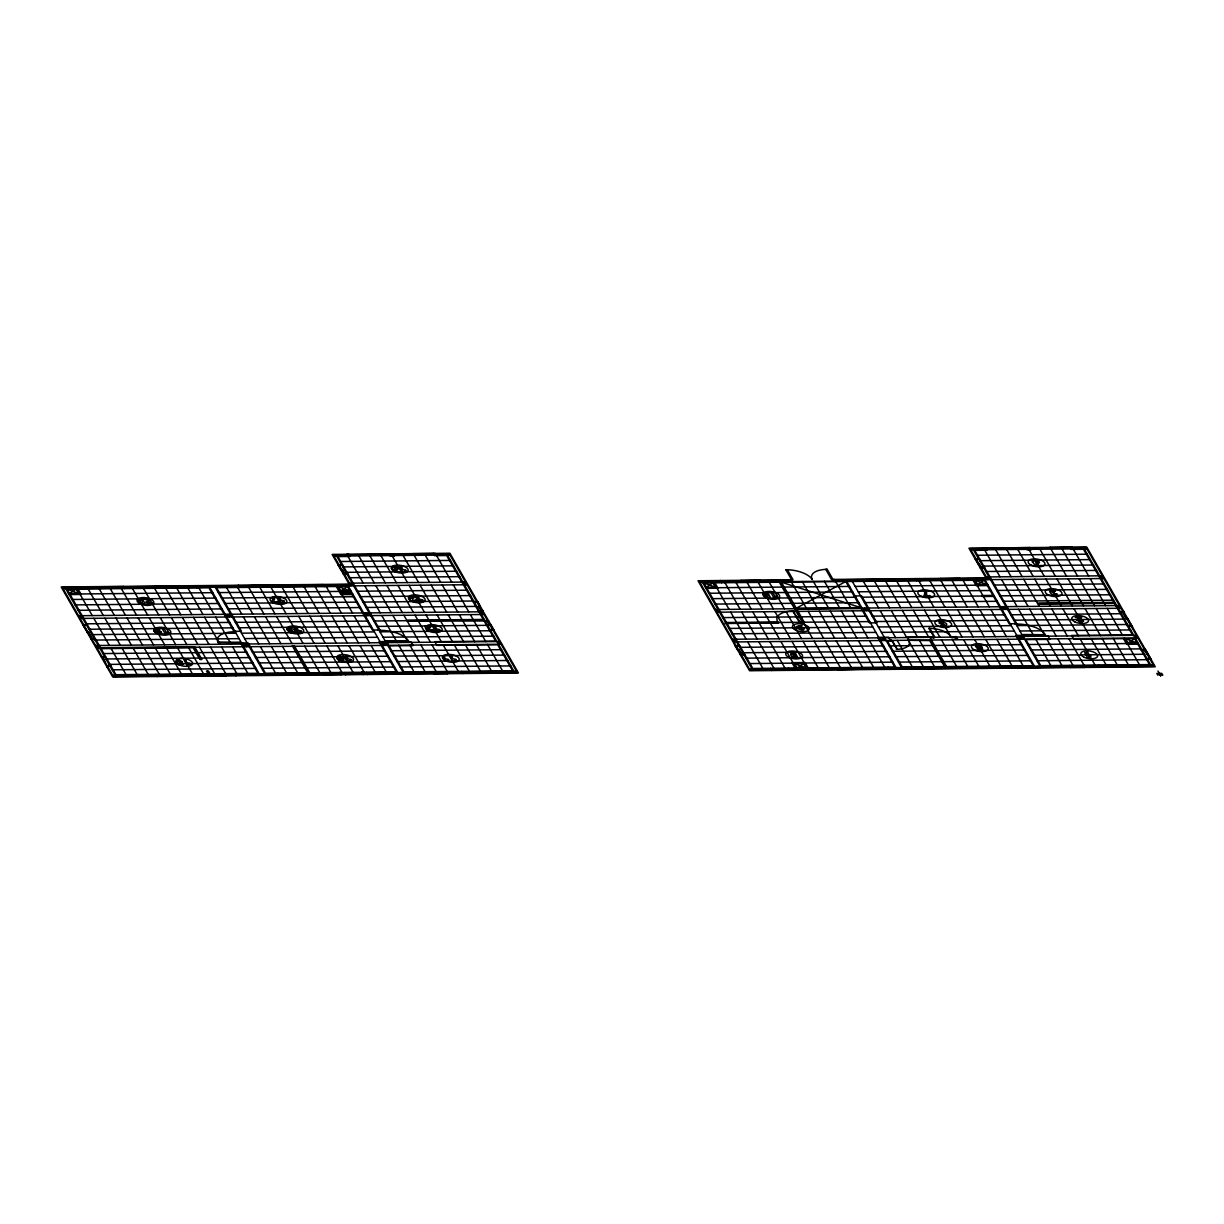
<?xml version="1.0" encoding="UTF-8"?>
<svg xmlns="http://www.w3.org/2000/svg" width="1224" height="1224" viewBox="0 0 1224 1224"><rect width="100%" height="100%" fill="white"/><g stroke="black" fill="none" stroke-linecap="round" stroke-linejoin="round"><path stroke-width="1.5" d="M1159.924 673.598L1160 675.235L1159.786 673.72M1160.138 675.051L1160.275 674.149L1160.582 675.816M404.134 571.577L406.2 570.353C404.654 569.038 402.145 571.118 401.763 566.834L399.911 566.85L402.635 571.593M446.76 660.914L448.81 659.69C447.28 658.374 444.771 660.44 444.388 656.171L442.537 656.186L445.245 660.929M454.272 660.838L456.338 659.614C454.793 658.298 452.283 660.363 451.901 656.095L450.049 656.11L452.773 660.853M395.979 571.669L398.458 568.625L398.014 567.829L391.711 566.926L391.512 568.686L392.705 568.686L394.419 571.684M1036.973 565.396L1039.467 562.351L1039.008 561.556L1032.704 560.653L1033.255 561.617L1032.046 561.617L1035.428 565.412M69.523 593.579L76.056 589.065M340.869 590.917L347.402 586.403L338.344 586.495L349.926 590.825L340.869 590.917L338.053 586.005M712.873 582.838L706.355 587.336L715.413 587.26L712.873 582.838L703.815 582.915L726.475 622.496M803.617 663.53L797.084 668.044L794.56 663.622L803.617 663.53L806.142 667.952L794.56 663.622M977.701 584.689L984.218 580.176L986.758 584.598L977.701 584.689L974.885 579.778M1128.038 643.044L1137.096 642.967L1125.514 638.622L1128.038 643.044L1134.572 638.53L1149.474 664.601L1040.752 665.657L1025.834 639.601L1049.947 639.372L1047.836 635.669L1023.723 635.914M781.065 581.675L796.258 608.221L845.784 581.538L860.701 607.594L781.34 582.165L973.141 580.283M168.759 632.517L165.179 633.757L162.471 629.014L164.322 628.983L166.28 632.41L168.285 631.691M777.546 596.639L773.981 597.878L771.258 593.135L773.109 593.12L775.067 596.532L777.072 595.813M342.414 593.625L350.492 591.819L341.435 591.911L342.414 593.625L351.472 593.533L341.435 591.911M346.729 554.273L435.331 553.401M1072.148 547.174L983.545 548.046M1029.996 547.587L1005.103 547.862L1005.501 548.566M349.284 554.992L369.908 554.778L369.51 554.089M393.593 554.548L414.217 554.35L413.804 553.661M986.116 548.75L1006.74 548.551L1006.342 547.862M1030.409 548.321L1051.034 548.123L1050.636 547.419M349.498 555.359L348.84 555.987M389.523 554.962L390.869 555.574M393.791 554.931L393.133 555.543M433.816 554.533L435.178 555.13M986.33 549.132L985.672 549.744M1026.339 548.735L1027.701 549.346M1030.623 548.689L1029.965 549.316M1070.648 548.306L1072.01 548.903M333.999 556.124L450.019 554.992M970.831 549.897L1086.851 548.765M339.721 561.51L450.478 560.424M976.553 555.283L1087.31 554.197M341.588 564.769L340.624 565.274M978.42 558.542L977.441 559.047M338.252 565.289L342.888 565.259M975.084 559.062L979.705 559.016M338.773 565.901L339.584 565.886M975.605 559.659L976.415 559.659M342.827 566.926L453.584 565.84M979.644 560.684L1090.4 559.597M340.762 569.359L342.185 569.344L344.847 574.01M342.521 569.94L341.098 569.956L338.436 565.289M977.93 563.728L979.353 563.713M345.918 572.327L456.674 571.241M982.75 566.1L1093.506 565.014M344.51 573.413L341.833 569.956M343.255 574.025L347.876 573.98M792.892 582.043L785.839 569.741L787.323 569.726L793.106 579.824L698.032 580.757L737.95 650.388L739.388 650.372M834.232 581.645L827.194 569.328L825.71 569.344L831.494 579.442L985.978 577.942L968.949 548.184L985.687 548.015L986.957 550.234L974.748 550.356L1016.945 624.072A23.195 10.389 8.4 0 1 1045.311 634.721L1022.912 634.506L1023.922 636.281M980.072 567.798L984.708 567.752M347.157 574.484L345.612 573.995M983.974 568.242L982.444 567.768M349.008 577.743L459.765 576.657M985.84 571.501L1096.597 570.43M349.483 583.175L465.502 582.043M986.299 576.948L1102.319 575.8M103.091 586.969L85.129 587.489M104.224 586.786L122.385 586.602M175.078 586.265L157.116 586.786M194.371 585.898L155.876 586.801M258.142 585.454L240.179 585.975M259.274 585.271L277.435 585.087M302.45 585.026L284.473 585.531M303.583 584.827L321.744 584.659M350.217 584.46L352.849 584.429M463.605 583.343L466.237 583.328M739.923 580.742L721.946 581.262M741.056 580.543L759.217 580.375M894.974 579.227L877.011 579.732M896.106 579.029L914.267 578.86M939.282 578.784L921.305 579.304M940.399 578.6L958.56 578.417M987.034 578.233L989.681 578.202M1103.053 577.085L1100.422 577.116L1103.13 577.223M352.925 584.567L211.844 585.944L212.578 587.229L350.752 585.883L350.018 584.598M463.682 583.481L466.313 583.45M790.398 580.283L699.164 581.171L750.159 670.293L1154.14 666.346L1086.116 547.48L970.096 548.612L987.86 579.641L1103.864 578.508M834.691 579.855L989.757 578.34M83.89 587.505L104.514 587.306L104.117 586.602M238.94 585.99L259.565 585.776L259.167 585.087M283.249 585.546L303.873 585.347L303.476 584.644M720.722 581.262L741.346 581.063L740.948 580.375M875.772 579.748L896.396 579.549L895.999 578.845M920.081 579.319L940.705 579.12L940.307 578.417M84.104 587.872L83.446 588.499M124.129 587.474L125.491 588.086M156.091 587.168L155.433 587.795M196.115 586.77L197.477 587.382M239.154 586.357L238.496 586.985M279.179 585.959L280.541 586.571M283.463 585.929L282.805 586.541M323.473 585.531L324.834 586.128M720.936 581.645L720.278 582.257M760.946 581.247L762.307 581.859M790.781 580.956L790.123 581.584M835.089 580.528L836.436 581.125M875.986 580.13L875.328 580.742M916.011 579.732L917.357 580.329M920.295 579.686L919.622 580.314M960.304 579.304L961.666 579.901M63.067 588.698L212.318 587.229L211.584 585.944L62.332 587.413L113.342 676.52L517.308 672.573L449.284 553.707L333.265 554.839L351.028 585.883L467.048 584.735M699.899 582.456L987.584 579.641L986.85 578.355M242.582 642.967L217.948 642.386L240.088 642.172L257.927 673.322L210.1 673.797L208.554 671.089L206.535 671.104L208.08 673.812L115.959 674.715L66.999 589.157L208.952 587.765L234.121 631.737L235.926 631.355M336.325 586.51L216.51 587.688L241.465 631.293L233.906 631.37M779.336 582.18L714.893 582.808L717.998 588.224L706.921 588.331M984.218 580.176L975.161 580.268L986.758 584.598M68.513 593.579L78.581 593.487L75.766 588.576M68.804 594.084L212.777 592.676M218.316 592.615L351.212 591.314M356.75 591.253L467.507 590.182M705.621 587.841L849.609 586.434M855.148 586.388L988.043 585.087M993.582 585.026L1104.339 583.94M69.079 594.573L81.166 594.451L77.785 588.545M341.695 594.13L352.772 594.023M352.038 594.527L340.961 594.635L336.034 586.021M71.895 599.485L215.868 598.077M221.406 598.031L354.317 596.731M359.856 596.669L470.597 595.583M708.727 593.258L852.7 591.85M858.238 591.789L991.134 590.488M996.673 590.442L1107.429 589.356M854.031 595.95L861.589 595.874L877.027 622.848L869.468 622.909L861.268 608.573M74.985 604.901L218.974 603.493M224.512 603.432L357.408 602.132M362.947 602.086L473.703 600.999M711.817 598.658L855.79 597.251M861.329 597.205L994.24 595.904M999.779 595.843L1110.52 594.757M474.009 601.55L475.555 602.024M473.29 602.055L477.911 602.009M477.268 602.621L478.094 602.606M480.068 606.064L478.645 606.079L481.307 610.745M78.091 610.302L222.064 608.894M227.603 608.848L360.499 607.548M366.037 607.486L476.794 606.4M714.908 604.075L858.896 602.667M864.435 602.606L997.331 601.305M1002.869 601.259L1113.626 600.173M478.982 606.691L480.42 606.676L477.743 602.009M1038.656 603.631L1115.171 602.881M478.278 610.776L482.914 610.73M479.578 611.266L480.542 610.761M796.258 608.221L861.711 607.578M78.55 615.733L227.786 614.28L229.347 616.988L80.096 618.441M482.531 611.786L366.512 612.918L368.057 615.626L484.077 614.494M715.382 609.506L864.618 608.053L866.164 610.745L716.927 612.214M1119.348 605.559L1003.328 606.691L1004.873 609.399L1120.893 608.267M862.262 608.573L796.824 609.2L804.566 622.725L800.358 622.771L792.907 610.975L799.104 621.792L802.73 621.761M79.285 617.034L81.916 617.003M225.889 615.596L228.536 615.565L225.966 615.718M228.796 615.565L231.428 615.534M367.246 614.203L369.877 614.188M716.116 610.791L718.748 610.776M862.721 609.353L865.353 609.338M865.628 609.338L868.26 609.307M1001.171 608.007L1003.802 607.976M1004.062 607.976L1006.694 607.946M1117.451 606.875L1120.082 606.844M79.361 617.156L81.993 617.126M228.873 615.703L231.504 615.672M367.322 614.341L369.954 614.31M716.193 610.929L718.825 610.898M862.798 609.491L865.429 609.46M865.705 609.46L868.336 609.445M1001.232 608.144L1003.879 608.114M1004.139 608.114L1006.771 608.083M1117.527 606.997L1120.159 606.966M1123.326 610.96L1132.613 627.178M1120.128 611.541L1121.674 612.031M1119.409 612.046L1124.03 612L1086.744 547.036L1049.412 547.434L1049.81 548.138M484.245 619.436L407.73 620.186L408.296 621.165L486.387 620.966M85.833 623.827L229.806 622.419M235.345 622.358L368.24 621.058M373.779 621.012L484.536 619.925M722.65 617.6L866.638 616.192M872.161 616.131L1005.072 614.831M1010.611 614.785L1121.368 613.698M86.139 624.378L85.175 624.883M82.804 624.913L87.439 624.867M484.123 620.981L488.758 620.935M84.135 625.495L83.324 625.51L87.225 631.676M489.478 625.02L490.901 625.005L493.578 629.672M725.465 622.511L777.745 622.006A23.195 10.389 8.4 0 1 793.795 610.96M1126.31 618.778L1127.732 618.763L1155.272 666.759L749.532 670.737L740.199 654.442L744.727 654.396M88.924 629.243L232.897 627.836M238.435 627.774L371.346 626.474M376.885 626.413L487.626 625.342M725.756 623.001L869.729 621.593M875.267 621.547L1008.163 620.247M1013.701 620.186L1124.458 619.099M491.252 625.602L489.814 625.617L487.152 620.951M1128.069 619.375L1126.646 619.39L1122.423 612.015M725.021 623.506L778.556 622.985L777.745 622.006M86.858 631.676L88.281 631.661L92.504 639.035M87.195 632.273L88.618 632.257M379.914 629.947L372.356 630.023L347.111 585.913M492.415 629.075L493.226 629.059M1016.731 623.704L1009.188 623.781L993.506 596.409L982.428 596.516L981.862 595.522L992.939 595.415L987.324 585.592L976.247 585.699L972.866 579.793M388.436 644.849L386.08 640.733L408.479 640.948A23.195 10.389 8.4 0 0 380.144 630.345L377.895 629.962M1016.945 624.072L1014.711 623.735M489.126 629.702L493.746 629.656M490.411 630.192L491.39 629.687M92.014 634.644L236.002 633.236M241.541 633.191L374.437 631.89M379.976 631.829L490.732 630.743M728.846 628.417L872.819 627.009M878.358 626.948L1011.269 625.648M1016.807 625.602L1127.549 624.515M1130.792 625.541L1131.603 625.541M1127.488 626.183L1132.124 626.137M946.886 667.08L930.148 637.811L934.478 637.781L928.894 628.371L929.781 628.371L934.601 636.786L907.474 637.046L909.585 640.733M1128.788 626.657L1129.752 626.153M90.897 639.05L95.518 639.005M94.799 639.509L93.254 639.02M95.12 640.06L239.093 638.653M244.632 638.591L377.528 637.291M383.066 637.23L493.823 636.159M731.937 633.818L875.925 632.41M881.464 632.364L1014.359 631.064M1019.898 631.003L1130.655 629.916M385.392 641.085L384.535 641.575M385.468 641.208L408.479 640.948M1045.311 634.721L1021.367 635.348M240.562 642.982L248.12 642.906L265.486 673.246L307.76 672.833M386.555 641.56L378.996 641.636L396.362 671.961L384.152 672.083L385.483 674.393M1023.386 635.317L1015.828 635.394L1033.194 665.734L946.611 666.575M386.891 642.141L411.019 641.912L413.131 645.599L389.002 645.828L403.92 671.899L512.657 670.828L497.74 644.773L436.892 645.369L434.78 641.682L495.628 641.085L446.653 555.528L434.443 555.635L433.158 553.386M951.048 637.061L956.204 636.572L957.765 639.28L955.745 639.295L954.751 637.582L951.354 637.612L935.519 610.072M95.579 645.492L244.815 644.023L246.376 646.731L97.124 648.2M499.545 641.544L383.525 642.677L385.086 645.369L501.106 644.237M732.396 639.265L1020.082 636.449L1021.642 639.142L883.468 640.504L881.923 637.796M1136.377 635.302L1020.357 636.434L1021.902 639.142L1137.922 638.01M96.314 646.777L99.022 646.884M242.918 645.339L248.533 645.415M381.368 643.992L386.983 644.069M497.648 642.845L500.356 642.952M733.145 640.55L735.853 640.657M879.75 639.112L885.365 639.188M1018.184 637.75L1023.799 637.826M1134.48 636.618L1137.188 636.725M99.481 647.68L194.631 646.746L201.914 659.476L199.895 659.491L193.162 647.756L100.047 648.659M890.169 639.938L891.164 639.923L897.223 649.317L892.418 640.902L886.314 640.963M909.034 639.754L908.04 639.769L923.722 667.309M733.956 641.957L883.192 640.504L881.647 637.796M908.361 640.32L929.674 640.55L944.867 667.095M1134.572 638.53L1073.723 639.127L1071.612 635.44L1132.46 634.843L1114.437 603.386L1038.931 604.12L1038.365 603.126L1113.886 602.392L1083.485 549.285L1071.275 549.408L1069.99 547.143M734.507 644.681L740.811 655.498M738.454 645.201L737.475 645.706M735.119 645.721L739.74 645.675M735.624 646.318L736.435 646.318M102.847 653.57L246.835 652.163M252.373 652.117L385.269 650.816M390.808 650.755L501.565 649.669M739.678 647.343L883.651 645.935M889.19 645.889L1022.101 644.589M1027.64 644.528L1138.381 643.442M1137.662 643.946L1126.585 644.053L1123.494 638.653M737.613 649.791L739.036 649.776L741.713 654.427M100.781 656.324L101.76 656.309M104.713 656.829L103.749 657.334M102.372 657.349L106.014 657.319M105.953 658.986L249.925 657.579M255.464 657.518L388.375 656.217M393.899 656.171L504.655 655.085M742.769 652.759L886.757 651.352M892.296 651.29L1025.192 649.99M1030.73 649.944L1141.487 648.858M1144.119 648.827L1145.098 648.812L1151.294 659.629L1150.315 659.644M1141.808 649.409L1143.338 649.883M741.361 653.83L738.699 650.372M1141.074 649.913L1144.715 649.868M744.008 654.901L742.463 654.427M105.035 662.016L102.984 657.349M109.043 664.403L253.016 662.98M258.555 662.934L391.466 661.633M397.004 661.572L507.746 660.501M745.875 658.16L889.848 656.753M895.387 656.707L1028.298 655.406M1033.821 655.345L1144.578 654.259M1147.393 654.534L1144.103 649.883M107.36 666.086L111.001 666.04M110.282 666.544L108.737 666.07M106.978 667.141L107.957 667.126M1146.062 658.634L1149.719 658.604M1147.362 659.124L1148.326 658.619M112.134 669.803L256.122 668.396M261.661 668.335L394.556 667.034M400.095 666.988L510.852 665.902M748.966 663.576L892.939 662.169M898.477 662.107L1031.388 660.807M1036.927 660.761L1147.684 659.675M321.575 672.695L323.304 675.005M322.983 673.889L322.249 672.588L340.272 672.512M345.137 673.659L344.403 672.374L362.426 672.297M309.779 672.817L321.988 672.695M944.591 666.606L902.302 667.019L887.385 640.963M112.608 675.235L261.844 673.781L262.579 675.067M516.574 671.288L400.554 672.42L401.288 673.705M749.425 669.008L898.676 667.554L899.411 668.839M1153.406 665.06L1037.386 666.193L1038.12 667.478M156.488 675.434L155.127 674.822M196.513 675.036L197.171 674.409M217.413 674.837L216.051 674.225M235.268 674.654L235.926 674.026M278.322 674.24L276.961 673.628M296.193 674.057L296.851 673.429M322.616 673.797L321.254 673.2M340.486 673.628L341.144 673.001M362.641 673.414L363.298 672.787M433.373 672.71L432.011 672.114M462.32 672.435L462.978 671.808M771.166 669.406L769.804 668.809M789.036 669.237L789.694 668.61M837.614 668.763L836.267 668.151M888.716 668.258L889.374 667.631M915.139 667.998L913.793 667.401M933.009 667.83L933.667 667.202M1070.204 666.483L1068.843 665.887M1099.137 666.208L1099.795 665.581M322.662 673.889L340.532 673.705M362.687 673.491L343.409 672.986M196.727 675.403L158.233 676.306M235.482 675.021L225.935 675.128L226.333 675.816M296.407 674.439L286.844 674.531L287.257 675.22M462.534 672.802L447.448 672.955L447.846 673.644M789.251 669.605L772.91 670.293M888.93 668.641L839.358 669.635M915.353 668.381L925.313 668.977M1099.351 666.575L1084.265 666.728L1084.663 667.417M219.142 675.709L226.302 675.755M280.067 675.113L287.212 675.158M323.075 674.608L340.945 674.424M345.229 674.393L363.1 674.21M367.384 674.179L385.254 673.996M435.117 673.598L447.8 673.598M925.206 668.794L932.367 668.855M1071.933 667.355L1084.632 667.355M703.815 582.915L715.413 587.26M66.999 589.157L78.581 593.487M1157.981 671.058L1160.704 675.832M1127.702 619.375L1131.236 625.541M1083.469 547.495L1151.509 666.361M1073.142 548.888L1088.61 575.938M1090.171 578.646L1105.639 605.696M1107.185 608.389L1122.668 635.44M1124.213 638.148L1139.697 665.183M1062.065 549.01L1077.533 576.045M1079.094 578.753L1094.562 605.803M1096.123 608.496L1111.591 635.547M1113.136 638.255L1128.62 665.29M1050.988 549.117L1066.471 576.152M1068.016 578.86L1083.485 605.911M1085.045 608.603L1100.514 635.654M1102.074 638.362L1117.543 665.412M1039.91 549.224L1055.394 576.259M1056.939 578.967L1072.423 606.018M1073.968 608.726L1089.437 635.761M1090.997 638.469L1106.465 665.519M1098.509 665.091L1099.81 667.355M1029.965 547.541L1031.266 549.806L1026.982 549.836L1025.681 547.587M1028.833 549.331L1044.317 576.366M1045.862 579.074L1061.346 606.125M1062.891 608.833L1078.375 635.868M1079.92 638.576L1095.388 665.627M1017.756 549.438L1033.24 576.489M1034.785 579.182L1050.269 606.232M1051.814 608.94L1067.297 635.975M1068.843 638.683L1084.326 665.734M1006.679 549.545L1022.162 576.596M1023.708 579.289L1039.191 606.339M1040.737 609.047L1056.22 636.082M1057.765 638.79L1073.249 665.841M1069.562 665.382L1070.862 667.646M995.617 549.653L1011.085 576.703M1012.631 579.396L1028.114 606.446M1029.659 609.154L1045.143 636.205M1046.688 638.897L1062.172 665.948M984.54 549.76L1000.008 576.81M1001.569 579.518L1017.037 606.553M1018.582 609.261L1034.066 636.312M1035.611 639.005L1051.095 666.055M972.728 548.582L1040.752 667.447M981.679 567.783L975.727 559.659M978.909 563.713L980.898 567.186M975.972 559.659L977.945 563.116M1037.845 667.478L1037.111 666.193L898.951 667.539L899.686 668.824M984.218 578.386L1035.213 667.508M973.876 579.778L989.359 606.829M990.904 609.537L1006.373 636.572M1007.933 639.28L1023.402 666.33M962.798 579.885L978.282 606.936M979.827 609.644L995.311 636.679M996.856 639.387L1012.324 666.437M959.647 578.141L960.932 580.406M951.721 579.992L967.205 607.043M968.75 609.751L984.234 636.801M985.779 639.494L1001.263 666.544M940.644 580.115L956.128 607.15M957.673 609.858L973.156 636.908M974.702 639.601L990.185 666.652M929.567 580.222L945.05 607.257M946.596 609.965L962.079 637.016M963.625 639.708L979.108 666.759M955.485 637.077L956.755 639.28M919.622 578.539L920.922 580.803M951.782 636.618L952.349 637.597M918.49 580.329L933.973 607.364M952.547 639.831L968.031 666.866M915.338 578.585L916.638 580.834M907.428 580.436L922.896 607.471M924.457 610.179L939.925 637.23M941.47 639.938L956.954 666.973M932.933 636.801L933.499 637.781M896.351 580.543L911.819 607.594M913.379 610.286L928.848 637.337M930.408 640.045L945.877 667.08M885.273 580.65L900.757 607.701M902.302 610.394L917.771 637.444M919.331 640.152L934.799 667.187M932.382 666.728L933.683 668.977M875.328 578.967L876.614 581.232M874.196 580.757L889.68 607.808M891.225 610.501L906.709 637.551M914.512 666.896L915.812 669.161M863.119 580.865L878.602 607.915M880.148 610.623L895.631 637.658M897.177 640.366L912.66 667.417M890.735 640.917L888.624 637.23L877.73 637.337L894.744 667.095L752.791 668.472L727.041 623.49M851.307 579.686L902.317 668.809M848.676 579.717L849.41 581.002M848.4 579.717L849.135 581.002M845.769 579.748L896.779 668.855M888.073 667.157L889.374 669.421M834.447 579.411L850.909 608.175M852.455 610.883L867.938 637.933M869.484 640.642L884.967 667.677M824.364 581.247L839.832 608.297M841.378 610.99L856.861 638.041M858.406 640.749L873.89 667.784M813.287 581.354L828.755 608.404M830.316 611.097L845.784 638.148M847.329 640.856L862.813 667.891M802.21 581.461L817.693 608.512M819.239 611.204L834.707 638.255M836.267 640.963L851.736 668.013M790.153 579.855L806.616 608.619M808.161 611.327L823.645 638.362M825.19 641.07L840.659 668.12M836.986 667.661L838.287 669.911M780.055 581.675L812.568 638.469M814.113 641.177L829.597 668.227M779.045 581.691L801.98 621.761M800.771 621.777L801.337 622.756M768.978 581.783L784.462 608.833M786.007 611.541L801.49 638.576M803.036 641.284L818.519 668.335M760.288 580.099L761.588 582.349M808.161 667.937L805.071 662.536L791.974 662.658L795.08 668.059M757.901 581.89L773.384 608.94M774.93 611.648L790.413 638.683M791.959 641.391L807.442 668.442M777.011 622.006L777.561 623.001M746.824 581.997L762.307 609.047M763.852 611.755L779.336 638.806M780.881 641.498L796.365 668.549M788.409 668.136L789.694 670.385M735.762 582.119L751.23 609.154M752.775 611.862L768.259 638.913M769.804 641.606L785.288 668.656M724.684 582.226L740.153 609.261M741.713 611.969L757.182 639.02M758.742 641.713L774.211 668.763M720.278 580.482L721.563 582.746M770.539 668.304L771.824 670.568M713.607 582.333L729.091 609.368M730.636 612.077L746.105 639.127M747.665 641.835L763.133 668.87M701.796 581.155L752.806 670.262M735.991 646.318L737.98 649.776M477.712 602.606L479.701 606.079M490.885 625.602L492.859 629.075M479.426 606.676L481.414 610.149M487.932 621.547L489.921 625.005M446.653 553.738L514.677 672.603M436.31 555.13L451.794 582.165M453.339 584.873L468.823 611.923M470.368 614.632L485.836 641.667M487.397 644.375L502.865 671.425M425.233 555.237L440.717 582.287M442.262 584.98L457.745 612.031M459.291 614.739L474.774 641.774M476.32 644.482L491.788 671.532M414.156 555.344L429.639 582.394M431.185 585.087L446.668 612.138M448.214 614.846L463.697 641.881M465.242 644.589L480.726 671.639M412.978 554.365L412.58 553.661L449.927 553.263L518.456 673.001L112.7 676.964L61.2 586.985L349.161 584.169L332.132 554.411L348.871 554.258L350.125 556.461L337.916 556.583L380.113 630.299M403.078 555.451L418.562 582.502M420.107 585.194L435.591 612.245M437.136 614.953L452.62 642.003M454.165 644.696L469.649 671.747M461.678 671.333L462.978 673.582M392.001 555.558L407.485 582.609M409.03 585.317L424.514 612.352M426.059 615.06L441.543 642.11M443.088 644.803L458.572 671.854M388.85 553.814L390.15 556.078L394.434 556.033L393.133 553.768L368.286 554.105L368.684 554.793M380.939 555.665L396.408 582.716M397.953 585.424L413.437 612.459M414.982 615.167L430.466 642.217M432.011 644.91L447.494 671.961M369.862 555.773L385.33 582.823M386.891 585.531L402.359 612.566M403.905 615.274L419.388 642.325M420.934 645.033L436.417 672.068M432.745 671.609L434.03 673.873M358.785 555.88L374.269 582.93M375.814 585.638L391.282 612.673M392.843 615.381L408.311 642.432M409.856 645.14L425.34 672.175M347.708 555.987L363.191 583.037M364.737 585.745L380.22 612.796M381.766 615.488L397.234 642.539M398.794 645.247L414.263 672.282M335.896 554.809L403.935 673.69M401.028 673.705L400.294 672.42L262.12 673.781L262.854 675.067M339.14 565.886L341.129 569.359M347.387 584.613L398.397 673.736M337.044 586.021L352.527 613.056M354.073 615.764L369.556 642.814M371.102 645.507L386.585 672.557M385.453 672.573L365.563 672.772M384.52 673.277L383.77 671.976L366.542 672.144L367.292 673.445M325.966 586.128L341.45 613.163M342.995 615.871L358.479 642.921M360.024 645.614L375.508 672.664M322.815 584.384L324.115 586.633M367.613 674.562L366.282 672.267L362.013 672.297L363.329 674.608M314.889 586.235L330.373 613.27M331.918 615.978L347.402 643.028M348.947 645.736L364.431 672.772M361.631 672.206L362.365 673.491M303.827 586.342L319.296 613.377M320.841 616.085L336.325 643.136M337.87 645.844L353.353 672.879M345.459 674.791L344.143 672.481L339.859 672.527L341.175 674.822M292.75 586.449L308.219 613.499M309.779 616.192L325.247 643.243M326.793 645.951L342.276 672.986M339.476 672.42L340.211 673.72M282.805 584.766L284.09 587.03M281.673 586.556L297.157 613.606M298.702 616.299L314.17 643.35M315.731 646.058L331.199 673.093M278.521 584.812L279.806 587.076M270.596 586.663L286.079 613.714M287.625 616.406L303.108 643.457M304.654 646.165L320.122 673.215M310.07 673.307L294.296 645.767L292.276 645.782L308.05 673.322M259.519 586.77L275.002 613.821M276.548 616.529L292.031 643.564M293.286 645.782L309.06 673.322M248.441 586.877L263.925 613.928M265.47 616.636L280.954 643.671M282.499 646.379L297.983 673.429M295.55 672.955L296.851 675.22M238.496 585.194L239.797 587.459M237.364 586.985L252.848 614.035M254.393 616.743L269.877 643.778M271.422 646.486L286.906 673.537M277.68 673.124L278.98 675.388M226.287 587.092L241.771 614.142M243.316 616.85L258.8 643.885M260.345 646.593L275.828 673.644M214.475 585.913L265.486 675.036M208.952 585.975L259.947 675.097M198.609 587.367L214.078 614.417M215.638 617.126L231.107 644.161M232.667 646.869L248.135 673.919M195.458 585.623L196.743 587.887M187.532 587.474L203.016 614.524M204.561 617.233L220.045 644.268M221.59 646.976L237.058 674.026M234.641 673.552L235.941 675.816M176.455 587.581L191.939 614.632M193.484 617.34L208.967 644.375M210.513 647.083L225.996 674.133M216.77 673.72L218.071 675.985M165.378 587.688L180.861 614.739M182.407 617.447L197.89 644.482M199.435 647.19L214.919 674.24M193.897 647.251L200.904 659.491M207.544 671.089L209.38 674.286M155.433 586.021L156.733 588.27M154.3 587.795L169.784 614.846M171.329 617.554L186.813 644.604M188.358 647.297L203.842 674.347M195.871 673.934L197.171 676.183M143.223 587.918L158.707 614.953M160.252 617.661L175.736 644.711M177.281 647.404L192.765 674.455M132.161 588.025L147.63 615.06M149.175 617.768L164.659 644.818M166.204 647.511L181.688 674.562M123.471 586.327L124.756 588.591M121.084 588.132L136.553 615.167M138.113 617.875L153.581 644.926M155.127 647.634L170.61 674.669M110.007 588.239L125.491 615.274M127.036 617.982L142.504 645.033M144.065 647.741L159.533 674.776M155.861 674.317L157.146 676.581M98.93 588.346L114.413 615.397M115.959 618.089L131.442 645.14M132.988 647.848L148.456 674.883M87.853 588.453L103.336 615.504M104.882 618.197L120.365 645.247M121.91 647.955L137.394 674.99M83.446 586.724L84.747 588.973M76.775 588.56L92.259 615.611M93.804 618.304L109.288 645.354M110.833 648.062L126.317 675.113M64.964 587.382L115.974 676.505M88.174 632.273L91.708 638.438M218.193 642.814A23.195 10.389 8.4 0 1 234.151 631.783M908.759 640.749A18.039 8.078 8.4 0 1 896.335 649.332M827.194 569.328A21.649 9.7 8.4 0 0 812.292 579.641A21.649 9.7 8.4 0 0 785.839 569.741M928.894 628.371A18.039 8.078 8.4 0 1 950.941 636.618M415.976 600.143C412.962 604.075 408.311 598.674 408.801 597.037A3.259 1.454 8.4 0 1 410.224 596.608L413.268 596.929A3.029 1.362 8.4 0 1 414.538 597.603L410.315 597.802L412.932 598.781L412.473 600.525L415.976 600.143M1056.832 593.87C1053.833 597.817 1049.167 592.416 1049.672 590.764A3.259 1.454 8.4 0 1 1051.095 590.335L1054.124 590.657A3.029 1.362 8.4 0 1 1055.409 591.33L1051.187 591.529L1053.803 592.508L1053.329 594.252L1056.832 593.87M146.115 602.086L148.716 603.906L152.541 602.897L148.058 602.621L150.766 599.209L144.264 599.27L148.441 600.081L146.115 602.086M426.595 629.258L429.196 631.079L433.021 630.069L428.538 629.794L431.246 626.382L424.743 626.443L428.905 627.239L426.595 629.258M1077.074 620.17L1079.675 621.991L1083.5 620.996L1079.017 620.706L1081.725 617.294L1075.223 617.355L1079.384 618.166L1077.074 620.17M292.49 631.094C280.204 633.864 305.923 632.12 288.635 627.713A3.014 1.346 8.4 0 0 287.288 628.142L287.319 629.641L289.644 630.743A2.754 1.239 8.4 0 0 291.266 630.804L292.49 631.094M944.393 624.714C932.122 627.484 957.841 625.739 940.537 621.333A3.014 1.346 8.4 0 0 939.191 621.761L939.221 623.261L941.547 624.362A2.754 1.239 8.4 0 0 943.169 624.424L944.393 624.714M156.244 630.161C156.427 631.462 162.869 629.993 161.43 633.343A3.014 1.346 8.4 0 1 160.084 633.772C142.749 629.059 168.422 628.111 156.244 630.161M798.706 626.596C798.874 627.897 805.316 626.413 803.877 629.779A3.014 1.346 8.4 0 1 802.546 630.207C785.196 625.495 810.869 624.546 798.706 626.596M272.753 599.056L271.774 602.33L278.123 602.269L277.634 601.428C268.714 604.625 278.567 597.19 272.355 597.633L272.753 599.056M924.839 593.15L923.86 596.409L930.209 596.348L929.735 595.507C920.8 598.704 930.653 591.284 924.457 591.712L924.839 593.15M137.7 600.081L140.117 603.585A2.662 1.193 8.4 0 0 141.907 604.029L144.738 603.202L142.978 600.051A2.983 1.331 8.4 0 0 141.188 599.347L137.7 600.081M763.164 593.961L765.597 597.465A2.662 1.193 8.4 0 0 767.387 597.909L770.202 597.082L768.442 593.931A2.983 1.331 8.4 0 0 766.652 593.227L763.164 593.961M139.567 600.234C141.341 607.043 144.937 599.791 139.567 600.234M765.046 594.114C766.821 600.908 770.416 593.671 765.046 594.114M336.784 657.15L338.36 659.093L341.878 659.353L342.047 660.149L338.558 660.195L339.033 661.037L343.944 660.991L343.485 658.527L340.073 658.741L338.62 657.518L343.148 657.533L342.077 656.783A2.983 1.346 8.4 0 0 340.471 656.339L336.784 657.15M975.543 646.318L977.119 648.261L980.654 648.521L980.822 649.317L977.318 649.363L977.808 650.204L982.704 650.158L982.26 647.695L978.833 647.909L977.379 646.685L981.908 646.7L980.852 645.951A2.983 1.346 8.4 0 0 979.246 645.507L975.543 646.318M182.33 661.909L181.29 662.75L182.973 663.423A2.647 1.178 8.4 0 1 183.309 664.204C175.69 668.105 173.808 655.498 182.33 661.909M796.334 654.442L795.294 655.299L796.977 655.957A2.647 1.178 8.4 0 1 797.314 656.737C789.694 660.654 787.812 648.047 796.334 654.442M159.962 632.594C156.351 634.491 157.345 628.907 159.962 632.594M802.409 629.014C798.813 630.926 799.808 625.342 802.409 629.014M288.864 628.646C290.073 632.41 293.439 627.728 288.864 628.646M940.766 622.266C941.975 626.03 945.356 621.348 940.766 622.266M180.509 661.893L177.633 661.312L180.509 661.893M794.514 654.442L791.653 653.861L794.514 654.442M188.634 664.479L186.92 664.907L184.197 660.149L186.048 660.134C186.43 664.418 188.94 662.352 190.485 663.668L188.634 664.479M282.668 601.902L280.939 602.33L278.231 597.587L280.082 597.557C280.464 601.841 282.974 599.775 284.503 601.091L282.668 601.902M299.88 632.028L298.166 632.456L295.443 627.713L297.294 627.683C297.677 631.966 300.186 629.901 301.731 631.217L299.88 632.028M349.697 660.608L347.968 661.037L345.245 656.293L347.111 656.263C347.494 660.547 349.988 658.481 351.533 659.797L349.697 660.608M421.255 600.923L419.526 601.351L416.803 596.608L418.669 596.578C419.052 600.862 421.546 598.796 423.091 600.112L421.255 600.923M438.223 630.681L436.494 631.094L433.786 626.351L435.637 626.336C436.019 630.605 438.529 628.539 440.074 629.855L438.223 630.681M1089.1 656.936L1087.386 657.365L1084.663 652.622L1086.514 652.606C1086.912 656.875 1089.406 654.809 1090.951 656.125L1089.1 656.936M179.194 663.27L181.489 663.898L179.194 663.27M793.198 655.804L795.493 656.447L793.198 655.804M1159.312 673.384L1157.873 675.204L1156.848 673.399L1161.775 673.353L1162.8 675.158L1159.312 673.384M396.729 568.64L395.428 570.277L394.511 568.655L396.729 568.64M1037.723 562.367L1036.422 564.004L1035.504 562.382L1037.723 562.367M366.236 612.918L228.062 614.28L229.607 616.988L367.781 615.626L366.236 612.918M1003.068 606.691L864.894 608.053L866.439 610.745L1004.613 609.399L1003.068 606.691M366.971 614.218L364.339 614.234L367.047 614.341M483.266 613.071L480.634 613.102L483.342 613.209M383.265 642.677L245.091 644.023L246.636 646.731L384.81 645.385L383.265 642.677M179.117 664.861A8.507 3.81 8.4 0 0 192.55 663.836A8.507 3.81 8.4 0 0 180.861 658.466A8.507 3.81 8.4 0 0 179.117 664.861M273.411 602.912A8.507 3.81 8.4 0 0 286.844 601.887A8.507 3.81 8.4 0 0 275.171 596.516A8.507 3.81 8.4 0 0 273.411 602.912M140.377 603.967A8.507 3.81 8.4 0 0 153.811 602.927A8.507 3.81 8.4 0 0 142.122 597.572A8.507 3.81 8.4 0 0 140.377 603.967M290.302 632.41A8.507 3.81 8.4 0 0 303.736 631.385A8.507 3.81 8.4 0 0 292.046 626.015A8.507 3.81 8.4 0 0 290.302 632.41M157.391 633.711A8.507 3.81 8.4 0 0 170.825 632.686A8.507 3.81 8.4 0 0 159.151 627.315A8.507 3.81 8.4 0 0 157.391 633.711M340.073 660.991A8.507 3.81 8.4 0 0 353.507 659.966A8.507 3.81 8.4 0 0 341.817 654.595A8.507 3.81 8.4 0 0 340.073 660.991M394.694 571.562A8.507 3.81 8.4 0 0 408.127 570.522A8.507 3.81 8.4 0 0 396.438 565.167A8.507 3.81 8.4 0 0 394.694 571.562M411.708 601.305A8.507 3.81 8.4 0 0 425.141 600.28A8.507 3.81 8.4 0 0 413.467 594.91A8.507 3.81 8.4 0 0 411.708 601.305M428.737 631.064A8.507 3.81 8.4 0 0 442.17 630.023A8.507 3.81 8.4 0 0 430.496 624.653A8.507 3.81 8.4 0 0 428.737 631.064M445.766 660.807A8.507 3.81 8.4 0 0 459.199 659.782A8.507 3.81 8.4 0 0 447.525 654.412A8.507 3.81 8.4 0 0 445.766 660.807M1031.511 565.335A8.507 3.81 8.4 0 0 1044.944 564.295A8.507 3.81 8.4 0 0 1033.27 558.924A8.507 3.81 8.4 0 0 1031.511 565.335M1048.54 595.078A8.507 3.81 8.4 0 0 1061.973 594.038A8.507 3.81 8.4 0 0 1050.284 588.683A8.507 3.81 8.4 0 0 1048.54 595.078M921.182 596.317A8.507 3.81 8.4 0 0 934.616 595.292A8.507 3.81 8.4 0 0 922.927 589.922A8.507 3.81 8.4 0 0 921.182 596.317M766.209 597.847A8.507 3.81 8.4 0 0 779.642 596.807A8.507 3.81 8.4 0 0 767.968 591.437A8.507 3.81 8.4 0 0 766.209 597.847M1075.1 622.022A8.507 3.81 8.4 0 0 1088.534 620.981A8.507 3.81 8.4 0 0 1076.845 615.611A8.507 3.81 8.4 0 0 1075.1 622.022M938.196 626.076A8.507 3.81 8.4 0 0 951.629 625.036A8.507 3.81 8.4 0 0 939.956 619.681A8.507 3.81 8.4 0 0 938.196 626.076M795.768 630.192A8.507 3.81 8.4 0 0 809.202 629.151A8.507 3.81 8.4 0 0 797.528 623.781A8.507 3.81 8.4 0 0 795.768 630.192M1084.143 657.288A8.507 3.81 8.4 0 0 1097.576 656.248A8.507 3.81 8.4 0 0 1085.887 650.877A8.507 3.81 8.4 0 0 1084.143 657.288M974.794 650.128A8.507 3.81 8.4 0 0 988.227 649.087A8.507 3.81 8.4 0 0 976.538 643.717A8.507 3.81 8.4 0 0 974.794 650.128M789.097 657.456A8.507 3.81 8.4 0 0 802.531 656.416A8.507 3.81 8.4 0 0 790.857 651.046A8.507 3.81 8.4 0 0 789.097 657.456"/></g></svg>
